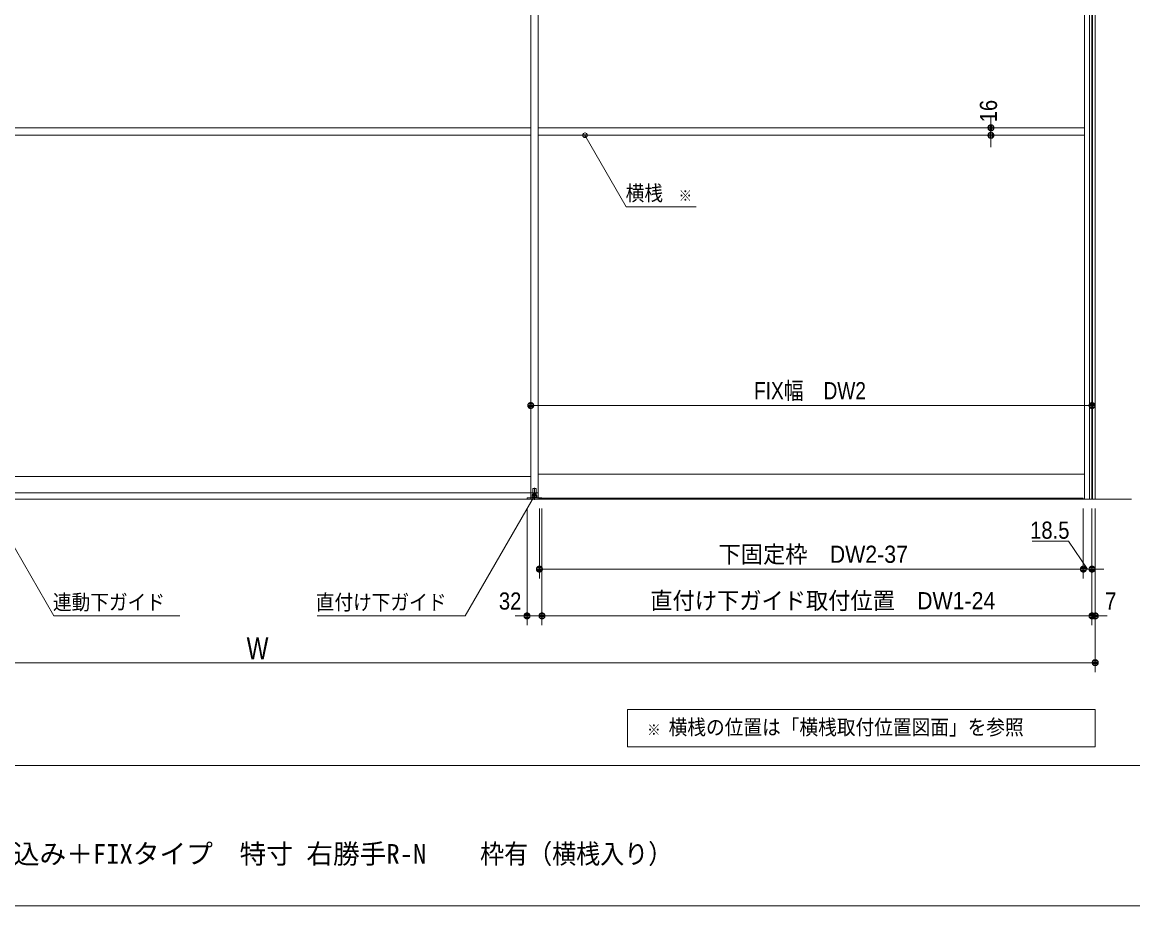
# Model space of a CAD drawing. Units: millimetres, scale not verified. Extents: x -6062 to 6062, y -3045 to 3045.
# Drawn here: x -3507 to -1132, y -2770 to -880 of the extents above; entities that cross this region are included whole.
import ezdxf
from ezdxf.enums import TextEntityAlignment as Align

# ---------------------------------------------------------------- set-up
doc = ezdxf.new("R2010")
doc.units = ezdxf.units.MM
doc.header["$LTSCALE"] = 20
for name, color, linetype, lineweight in [('0-0_2寸法-1', 7, 'Continuous', 9), ('0-1_0', 7, 'Continuous', 9), ('0-2_2寸法-2', 7, 'Continuous', 9), ('0-3_2寸法-3', 7, 'Continuous', 9), ('0-4_3一般', 7, 'Continuous', 9), ('0-5_1図面枠', 7, 'Continuous', 9)]:
    doc.layers.add(name, color=color, linetype=linetype, lineweight=lineweight)
doc.styles.add('ＭＳ ゴシック', font='')
doc.styles.add('ＭＳ Ｐゴシック', font='')
doc.styles.get('ＭＳ ゴシック').set_extended_font_data('MS Gothic')
doc.styles.get('ＭＳ Ｐゴシック').set_extended_font_data('MS PGothic')

# ---------------------------------------------------------------- blocks, each defined once
blk = doc.blocks.new('_Dot')
at = {"layer": '0-1_0'}
for p, q in [((-10, 0), (-20, 0)), ((9.78, 2), (-9.78, 2)), ((7.99, 6), (-7.99, 6)), ((9.16, -3.98), (-9.16, -3.98)), ((6, -7.98), (-6, -7.98))]:
    blk.add_line(p, q, dxfattribs=at)
for points in [[(10, 0), (9.92, 1.25), (9.69, 2.49), (9.3, 3.68), (8.76, 4.82), (8.09, 5.88), (7.29, 6.85), (6.37, 7.71), (5.36, 8.44), (4.26, 9.05), (3.09, 9.51), (1.87, 9.82), (0.63, 9.98), (-0.63, 9.98), (-1.87, 9.82), (-3.09, 9.51), (-4.26, 9.05), (-5.36, 8.44), (-6.37, 7.71), (-7.29, 6.85), (-8.09, 5.88), (-8.76, 4.82), (-9.3, 3.68), (-9.69, 2.49), (-9.92, 1.25), (-10, 0), (0, 0)], [(-10, 0), (-9.92, -1.25), (-9.69, -2.49), (-9.3, -3.68), (-8.76, -4.82), (-8.09, -5.88), (-7.29, -6.85), (-6.37, -7.71), (-5.36, -8.44), (-4.26, -9.05), (-3.09, -9.51), (-1.87, -9.82), (-0.63, -9.98), (0.63, -9.98), (1.87, -9.82), (3.09, -9.51), (4.26, -9.05), (5.36, -8.44), (6.37, -7.71), (7.29, -6.85), (8.09, -5.88), (8.76, -4.82), (9.3, -3.68), (9.69, -2.49), (9.92, -1.25), (10, 0), (0, 0)]]:
    blk.add_lwpolyline(points, close=True, dxfattribs=at)
blk = doc.blocks.new('グループ-6')
at = {"layer": '0-4_3一般'}
for p, q in [((11360, 9000), (11360, -38000)), ((13056.5, -38000), (-61863.5, -38000))]:
    blk.add_line(p, q, dxfattribs=at)
blk = doc.blocks.new('グループ-7')
at = {"layer": '0-4_3一般'}
for p, q in [((-12640, 8840), (-12640, -38000)), ((-12320, 8840), (-12320, -38000)), ((11040, -38000), (11040, 8840)), ((11360, -38000), (11360, 8840)), ((-12640, -37740), (-12640, 8100)), ((-12320, -37740), (-12320, 8100)), ((-36000, -22120), (-12640, -22120)), ((-12320, -22120), (11040, -22120)), ((-36000, -22440), (-12640, -22440)), ((-12320, -22440), (11040, -22440)), ((-12640, -37040), (-36000, -37040)), ((11040, -36940), (-12320, -36940)), ((-36320, -37740), (-12320, -37740)), ((-12580, -37922), (-12580, -37862)), ((-12520, -37862), (-12580, -37862)), ((-12580, -37922), (-12380, -37922)), ((-12580, -37942), (-12580, -37922)), ((-12160, -37942), (-12580, -37942)), ((-12555, -37800), (-12555, -37560)), ((-12405, -37800), (-12555, -37800)), ((-12554, -37800), (-12554, -37862)), ((-12554, -37800), (-12406, -37800)), ((-12545, -37550), (-12415, -37550)), ((-12440, -37862), (-12520, -37862)), ((-12480, -38027.8), (-12480, -37520)), ((-12380, -37862), (-12440, -37862)), ((-12406, -37800), (-12406, -37862)), ((-12405, -37560), (-12405, -37800)), ((-12380, -37922), (-12380, -37862)), ((-12642, -38000), (11360, -38000))]:
    blk.add_line(p, q, dxfattribs=at)
for points in [[(-12800, -38000), (-12160, -38000), (-12160, -37942)], [(-12580, -37942), (-12800, -37942), (-12800, -38000)], [(-12580, -37922), (-12380, -37922), (-12380, -37942)]]:
    blk.add_lwpolyline(points, dxfattribs=at)
blk.add_lwpolyline([(10990, -37970), (10990, -38000), (-12270, -38000), (-12270, -37970)], close=True, dxfattribs=at)
for centre, start, end in [((-12545, -37560), 90, 180), ((-12415, -37560), 0, 90)]:
    blk.add_arc(centre, 10, start, end, dxfattribs=at)
blk = doc.blocks.new('グループ-8')
at = {"layer": '0-4_3一般'}
for name in ['グループ-6', 'グループ-7']:
    blk.add_blockref(name, (0, 0), dxfattribs=at)
blk = doc.blocks.new('グループ-27')
at = {"layer": '0-4_3一般'}
for p, q in [((11260, 9000), (11500, 9000)), ((11260, -38000), (11260, 9000)), ((11380, 9000), (11380, -38000)), ((11500, 9000), (11500, -38000)), ((11500, -38000), (11260, -38000))]:
    blk.add_line(p, q, dxfattribs=at)
blk = doc.blocks.new('グループ-137')
at = {"layer": '0-5_1図面枠'}
blk.add_line((-80000, -49400), (80000, -49400), dxfattribs=at)
blk.add_lwpolyline([(-80000, 55400), (80000, 55400), (80000, -55400), (-80000, -55400)], close=True, dxfattribs=at)
blk = doc.blocks.new('図面枠')
at = {"layer": '0-5_1図面枠'}
blk.add_blockref('グループ-137', (0, 0), dxfattribs=at)

msp = doc.modelspace()

# ---------------------------------------------------------------- linework, layer by layer
at = {"layer": '0-0_2寸法-1'}
for p, q in [((-2419.5, -1680), (-2419.3, -1680)), ((-1219.5, -1680), (-1219.3, -1680)), ((-1232.21, -1700), (-2406.79, -1700)), ((-2401, -1920), (-2401, -2070)), ((-2395.5, -1920), (-2395.5, -2170)), ((-1238, -1920), (-1238, -2070)), ((-1250.71, -2050), (-2388.29, -2050)), ((-1219.5, -2070), (-1219.5, -2170)), ((-1232.21, -2150), (-2382.79, -2150)), ((-1212.5, -2170), (-1212.5, -2270)), ((-4781.79, -2250), (-1225.21, -2250))]:
    msp.add_line(p, q, dxfattribs=at)
at = {"layer": '0-2_2寸法-2'}
for p, q in [((-1435.5, -1093.29), (-1435.5, -1080.58)), ((-1435.5, -1106), (-1435.5, -1122)), ((-1415.5, -1106), (-1415.3, -1106)), ((-1435.5, -1134.71), (-1435.5, -1147.42)), ((-1415.5, -1122), (-1415.3, -1122)), ((-2427.5, -1920), (-2427.5, -2170)), ((-2395.5, -1920), (-2395.5, -2170)), ((-1238, -1920), (-1238, -2070)), ((-1219.5, -1920), (-1219.5, -2070)), ((-1212.5, -1920), (-1212.5, -2170)), ((-1250.71, -2050), (-1263.42, -2050)), ((-1219.5, -2050), (-1238, -2050)), ((-1206.79, -2050), (-1194.08, -2050)), ((-1219.5, -2070), (-1219.5, -2170)), ((-2440.21, -2150), (-2452.92, -2150)), ((-2427.5, -2150), (-2395.5, -2150)), ((-2382.79, -2150), (-2370.08, -2150)), ((-1232.21, -2150), (-1244.92, -2150)), ((-1219.5, -2150), (-1212.5, -2150)), ((-1199.79, -2150), (-1187.08, -2150))]:
    msp.add_line(p, q, dxfattribs=at)
msp.add_lwpolyline([(-1347.55, -1990), (-1269.44, -1990), (-1228.75, -2050)], dxfattribs=at)
at = {"layer": '0-3_2寸法-3'}
for p, q in [((-2298.61, -1121.01), (-2308.39, -1121.01)), ((-2299.5, -1125.01), (-2307.5, -1125.01)), ((-2303.33, -1117.01), (-2303.67, -1117.01)), ((-2303.33, -1117.01), (-2303.67, -1117.01)), ((-2406.61, -1892.11), (-2416.39, -1892.11)), ((-2407.5, -1896.11), (-2415.5, -1896.11)), ((-2411.33, -1888.11), (-2411.67, -1888.11)), ((-2411.33, -1888.11), (-2411.67, -1888.11))]:
    msp.add_line(p, q, dxfattribs=at)
for points in [[(-2066.16, -1274.84), (-2215.26, -1274.84), (-2303.5, -1122)], [(-3587.5, -1893.1), (-3439.18, -2150), (-3169.85, -2150)], [(-2411.5, -1893.1), (-2559.82, -2150), (-2875.83, -2150)]]:
    msp.add_lwpolyline(points, dxfattribs=at)
msp.add_lwpolyline([(-2212.5, -2350), (-1212.5, -2350), (-1212.5, -2430), (-2212.5, -2430)], close=True, dxfattribs=at)
for centre in [(-2303.5, -1122), (-2303.5, -1122), (-2411.5, -1893.1), (-2411.5, -1893.1)]:
    msp.add_circle(centre, 5.01, dxfattribs=at)

# ---------------------------------------------------------------- block references
at = {"layer": '0-0_2寸法-1', "xscale": 0.6356201, "yscale": 0.6356201, "rotation": 180}
for p in [(-2419.5, -1700), (-2401, -2050), (-2395.5, -2150)]:
    msp.add_blockref('_Dot', p, dxfattribs=at)
at = {"layer": '0-0_2寸法-1', "xscale": 0.6356201, "yscale": 0.6356201}
for p in [(-1219.5, -1700), (-1238, -2050), (-1219.5, -2150), (-1212.5, -2250)]:
    msp.add_blockref('_Dot', p, dxfattribs=at)
at = {"layer": '0-2_2寸法-2', "xscale": 0.6356201, "yscale": 0.6356201}
for p, rotation in [((-1435.5, -1106), 270), ((-1435.5, -1122), 90), ((-1219.5, -2050), 180), ((-2395.5, -2150), 180), ((-1212.5, -2150), 180)]:
    msp.add_blockref('_Dot', p, dxfattribs=dict(at, rotation=rotation))
for p in [(-1238, -2050), (-2427.5, -2150), (-1219.5, -2150)]:
    msp.add_blockref('_Dot', p, dxfattribs=at)
at = {"layer": '0-4_3一般', "xscale": 0.05, "yscale": 0.05}
for name in ['グループ-8', 'グループ-27']:
    msp.add_blockref(name, (-1787.5, 0), dxfattribs=at)
at = {"layer": '0-5_1図面枠', "xscale": 0.05, "yscale": 0.05}
msp.add_blockref('図面枠', (-1787.5, 0), dxfattribs=at)

# ---------------------------------------------------------------- texts
at = {"layer": '0-0_2寸法-1', "style": 'ＭＳ Ｐゴシック'}
for s, height, width, p in [('FIX幅\u3000DW2', 36.69, 0.85, (-1942, -1697.65)), ('下固定枠\u3000DW2-37', 36.69, 0.95, (-2017.87, -2047.47)), ('直付け下ガイド取付位置\u3000DW1-24', 36.69, 0.95, (-2163.88, -2146.79)), ('W', 47.21, 0.8, (-3026.96, -2257.07))]:
    msp.add_text(s, height=height, dxfattribs=dict(at, width=width)).set_placement(p, align=Align.BOTTOM_LEFT)
at = {"layer": '0-2_2寸法-2', "style": 'ＭＳ Ｐゴシック', "width": 0.9}
msp.add_text('16', height=36.66, rotation=90, dxfattribs=at).set_placement((-1411.53, -1094.33), align=Align.BOTTOM_LEFT)
for s, height, p in [('18.5', 36.69, (-1351.71, -1995.96)), ('32', 36.66, (-2487.59, -2147.52)), ('7', 36.66, (-1191.4, -2147.52))]:
    msp.add_text(s, height=height, dxfattribs=at).set_placement(p, align=Align.BOTTOM_LEFT)
at = {"layer": '0-3_2寸法-3', "style": 'ＭＳ ゴシック', "width": 0.9}
for s, height, p in [('横桟', 32.55, (-2216.61, -1271.66)), ('※', 23.31, (-2103.26, -1269.88)), ('連動下ガイド', 32.55, (-3441.28, -2146.66)), ('直付け下ガイド', 32.55, (-2879.28, -2146.83)), ('横桟の位置は「横桟取付位置図面」を参照', 32.55, (-2124.68, -2414.03)), ('※', 23.31, (-2170.52, -2412.25))]:
    msp.add_text(s, height=height, dxfattribs=at).set_placement(p, align=Align.BOTTOM_LEFT)
at = {"layer": '0-5_1図面枠', "style": 'ＭＳ ゴシック'}
msp.add_text('2枚連動引き込み＋FIXタイプ\u3000特寸 右勝手R-N', height=41.84, dxfattribs=at).set_placement((-3840.72, -2692.37), align=Align.BOTTOM_LEFT)
at = {"layer": '0-5_1図面枠', "style": 'ＭＳ ゴシック', "width": 0.9}
msp.add_text('\u3000枠有（横桟入り）', height=41.84, dxfattribs=at).set_placement((-2579.18, -2692.37), align=Align.BOTTOM_LEFT)

doc.saveas('drawing.dxf')
